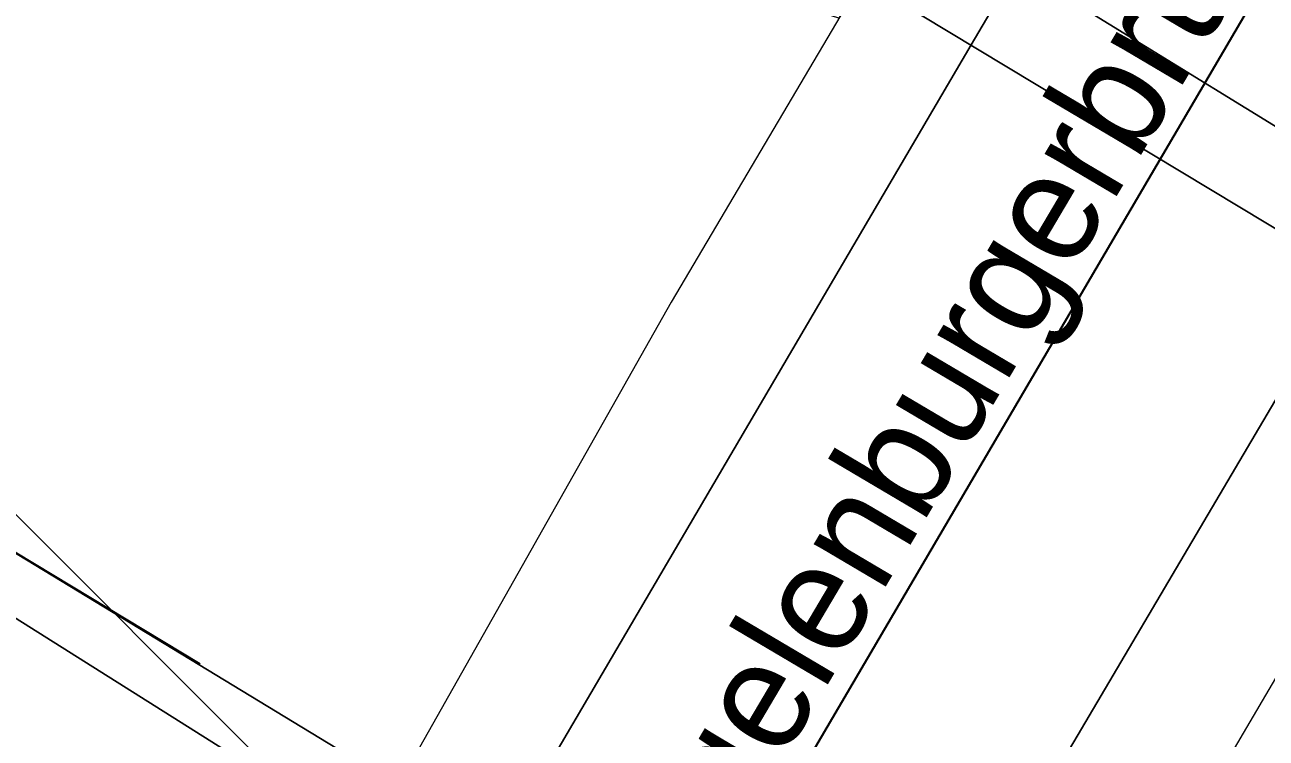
# Model space of a CAD drawing. Header units: metres. Extents: x 0 to 105485, y 0 to 425721.
# Drawn here: x 104923.51 to 104937.75, y 425429.03 to 425437.21 of the extents above; entities that cross this region are included whole.
import ezdxf
from ezdxf.enums import TextEntityAlignment as Align

# ---------------------------------------------------------------- set-up
doc = ezdxf.new("R2010")
doc.units = ezdxf.units.M
doc.header["$MEASUREMENT"] = 0
doc.linetypes.add('KG-PERCEEL-SO', pattern=[19, 5.5, -4, 5.5, -4])
for name, color, linetype, lineweight in [('B-XX-GK-KADEMUUR-G', 150, 'Continuous', 18), ('B-XX-KG-GRENS_PERCEEL-G', 150, 'KG-PERCEEL-SO', 18), ('B-XX-KW-KUNSTWERK_DEK-G', 170, 'Continuous', 18), ('B-XX-KW-KUNSTWERK_PIJLER-G', 170, 'Continuous', 18), ('B-XX-OG-BEBOUWING_STRAATNAAM-T', 7, 'Continuous', 18), ('B-XX-OG-GRENS-G', 7, 'Continuous', 18), ('B-XX-OG-WATER_HAVEN-G', 170, 'Continuous', 18), ('B-XX-VH-GESLOTENVERHARDING-G', 10, 'Continuous', 18), ('B-XX-VH-OPENVERHARDING_STRAATBAKSTEEN-G', 90, 'Continuous', 18)]:
    doc.layers.add(name, color=color, linetype=linetype, lineweight=lineweight)
doc.layers.add('GIS-WEGVAKKEN', color=2, linetype='Continuous')

msp = doc.modelspace()

# ---------------------------------------------------------------- linework, layer by layer
at = {"layer": 'B-XX-GK-KADEMUUR-G', "ltscale": 0.5}
msp.add_lwpolyline([(104921.258, 425432.453), (104921.034, 425432.074), (104920.957, 425431.945), (104926.818, 425428.253), (104926.907, 425428.398), (104927.189, 425428.851)], close=True, dxfattribs=at)
at = {"layer": 'B-XX-KG-GRENS_PERCEEL-G', "ltscale": 0.5, "flags": 128}
msp.add_lwpolyline([(104919.418, 425432.296), (104920.036, 425433.195), (104935.29, 425423.997), (104932.218, 425418.819), (104940.197, 425413.222), (104963.12, 425400.959), (104978.335, 425403.002)], dxfattribs=at)
at = {"layer": 'B-XX-KW-KUNSTWERK_DEK-G', "ltscale": 0.5}
msp.add_lwpolyline([(104933.841, 425438.964), (104930.926, 425434.03), (104927.79, 425428.48), (104927.468, 425427.957), (104928.661, 425427.249), (104928.681, 425427.237), (104929.171, 425426.947), (104929.213, 425426.922), (104932.395, 425425.035), (104932.926, 425424.721), (104933.003, 425424.675), (104933.057, 425424.643), (104934.318, 425423.896), (104934.403, 425423.845), (104934.696, 425424.328), (104939.785, 425432.99), (104943.514, 425439.216)], dxfattribs=at)
at = {"layer": 'B-XX-KW-KUNSTWERK_PIJLER-G', "ltscale": 0.5}
msp.add_lwpolyline([(104933.649, 425438.64), (104933.555, 425438.48), (104933.222, 425437.917), (104933.116, 425437.736), (104940.104, 425433.523), (104940.202, 425433.686), (104940.512, 425434.204), (104940.606, 425434.36)], close=True, dxfattribs=at)
at = {"layer": 'B-XX-OG-GRENS-G'}
msp.add_polyline3d([(105062.5, 425437.5, 2.468), (105052.5, 425432.5, 1.36), (105042.5, 425427.5, 0.669), (105032.5, 425422.5, 2.181), (105027.5, 425417.5, 2.009), (105017.5, 425412.5, 0.48), (105007.5, 425412.5, 1.892), (105002.5, 425412.5, 1.731), (104997.5, 425412.5, 0.915), (104992.5, 425412.5, 1.49), (104987.5, 425407.5, 1.735), (104977.5, 425402.5, 1.981), (104972.5, 425402.5, 1.96), (104967.5, 425402.5, 1.951), (104962.5, 425402.5, 1.976), (104952.5, 425412.5, 3.462), (104947.5, 425412.5, 3.482), (104937.5, 425417.5, 2.962), (104932.5, 425422.5, 3.641), (104927.5, 425427.5, 3.738), (104922.5, 425432.5, 3.453), (104917.5, 425432.5, 3.308), (104902.5, 425432.5, 2.581)], dxfattribs=at)
at = {"layer": 'B-XX-OG-WATER_HAVEN-G', "ltscale": 0.5}
msp.add_lwpolyline([(104913.961, 425440.723), (104916.238, 425437.207), (104917.858, 425434.705), (104918.233, 425434.948), (104918.927, 425433.792), (104919.374, 425433.736), (104920.068, 425433.628), (104919.973, 425433.234), (104920.612, 425432.846), (104921.258, 425432.453), (104927.189, 425428.851), (104927.79, 425428.48), (104934.696, 425424.328), (104935.29, 425423.997), (104934.785, 425423.089), (104934.632, 425423.174), (104932.141, 425418.909)], dxfattribs=at)
msp.add_lwpolyline([(104933.649, 425438.64), (104940.606, 425434.36), (104940.853, 425434.773), (104941.185, 425434.489), (104941.404, 425434.097), (104941.474, 425433.654), (104941.385, 425433.215), (104940.987, 425432.875), (104940.581, 425432.758), (104940.161, 425432.798), (104939.785, 425432.99), (104940.104, 425433.523), (104933.116, 425437.736), (104932.851, 425437.288), (104932.524, 425437.393), (104932.214, 425437.644), (104932.026, 425437.996), (104931.99, 425438.394), (104932.112, 425438.774), (104932.292, 425438.984), (104932.653, 425439.206), (104933.07, 425439.28), (104933.485, 425439.195), (104933.841, 425438.964)], close=True, dxfattribs=at)
at = {"layer": 'B-XX-VH-GESLOTENVERHARDING-G', "ltscale": 0.5}
for points in [[(104942.934, 425451.513), (104942.437, 425451.805), (104939.79, 425447.408), (104939.165, 425447.817), (104933.841, 425438.964), (104930.926, 425434.03), (104927.79, 425428.48), (104927.468, 425427.957), (104928.661, 425427.249), (104934.367, 425436.982)], [(104947.275, 425448.956), (104942.934, 425451.513), (104934.367, 425436.982), (104928.661, 425427.249), (104928.681, 425427.237), (104929.171, 425426.947), (104929.213, 425426.922), (104932.395, 425425.035), (104932.926, 425424.721), (104933.003, 425424.675), (104938.715, 425434.36), (104945.608, 425445.992)], [(104933.003, 425424.675), (104933.057, 425424.643), (104934.318, 425423.896), (104934.403, 425423.845), (104934.696, 425424.328), (104939.785, 425432.99), (104943.514, 425439.216), (104946.042, 425443.642), (104945.204, 425444.142), (104947.881, 425448.599), (104947.275, 425448.956), (104945.608, 425445.992), (104938.715, 425434.36)]]:
    msp.add_lwpolyline(points, close=True, dxfattribs=at)
at = {"layer": 'B-XX-VH-OPENVERHARDING_STRAATBAKSTEEN-G', "ltscale": 0.5}
msp.add_lwpolyline([(104922.775, 425416.869), (104925.695, 425422.009), (104928.448, 425426.829), (104927.079, 425427.638), (104927.167, 425427.776), (104926.701, 425428.065), (104926.818, 425428.253), (104920.957, 425431.945), (104920.77, 425431.629), (104920.452, 425431.818), (104920.157, 425431.34), (104920.286, 425431.181), (104912.311, 425420.861)], dxfattribs=at)
at = {"layer": 'GIS-WEGVAKKEN'}
msp.add_lwpolyline([(104918.889, 425404.517), (104923.12, 425412.79), (104945.63, 425451.18), (104948.7, 425455), (104952.227, 425460.433)], dxfattribs=at)

# ---------------------------------------------------------------- texts
at = {"layer": 'B-XX-OG-BEBOUWING_STRAATNAAM-T'}
msp.add_text('Engelenburgerbrug', height=1.25, rotation=59.4, dxfattribs=at).set_placement((104933.785, 425432.665), align=Align.MIDDLE_CENTER)

doc.saveas('drawing.dxf')
